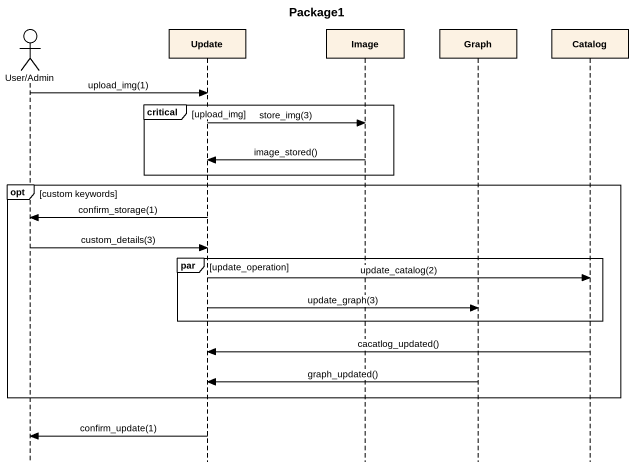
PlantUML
@startuml
title Package1
hide footbox
actor "User/Admin" as User_Admin
participant Update
participant Image
participant Graph
participant Catalog

User_Admin -> Update : upload_img(1)
critical upload_img
  Update -> Image : store_img(3)
  Image -> Update : image_stored()
end
opt custom keywords
  Update -> User_Admin : confirm_storage(1)
  User_Admin -> Update : custom_details(3)
  par update_operation
    Update -> Catalog : update_catalog(2)
    Update -> Graph : update_graph(3)
  end
  Catalog -> Update : cacatlog_updated()
  Graph -> Update : graph_updated()
end
Update -> User_Admin : confirm_update(1)
@enduml
